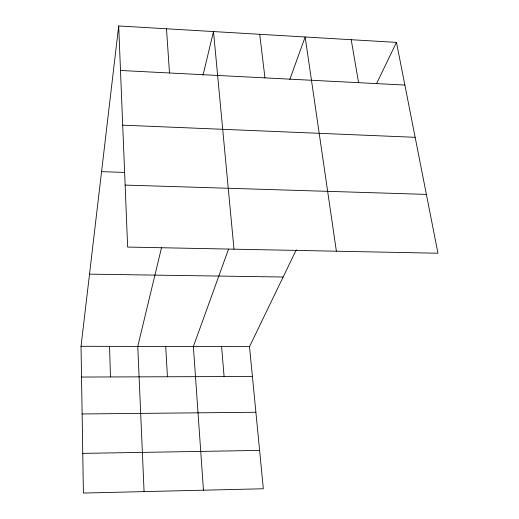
<?xml version="1.0" encoding="UTF-8"?>
<svg xmlns="http://www.w3.org/2000/svg" width="519" height="519" viewBox="0 0 519 519"><rect width="100%" height="100%" fill="white"/><g stroke="black" fill="none" stroke-linecap="round" stroke-linejoin="round"><path stroke-width="0.78" d="M296.291 249.801L249.516 346.653L263.334 488.768L83.397 493.05L81.035 346.29L118.695 25.95L396.471 42.389L437.965 253.227L127.642 247.063L118.695 25.95M161.571 247.453L137.769 346.413L144.074 491.603M202.994 75.242L213.497 31.562L233.991 249.178M228.522 249.191L193.373 346.53L203.454 490.189M289.829 79.439L305.159 36.985L336.383 251.209M376.541 83.65L396.471 42.389M82.761 453.379L259.604 450.414M82.125 413.967L255.893 412.261M81.535 377.047L252.416 376.483M81.035 346.29L249.516 346.653M89.521 274.136L283.147 277.023M125.137 185.082L426.384 194.391M101.568 171.659L124.696 172.425M122.711 125.157L415.148 137.308M120.499 70.474L404.865 85.051M351.201 39.71L358.571 82.683M259.714 34.299L264.95 77.882M221.587 346.595L224.098 376.573M166.502 28.779L169.486 72.984M165.71 346.471L167.429 376.762M109.548 346.348L110.456 376.95"/></g></svg>
